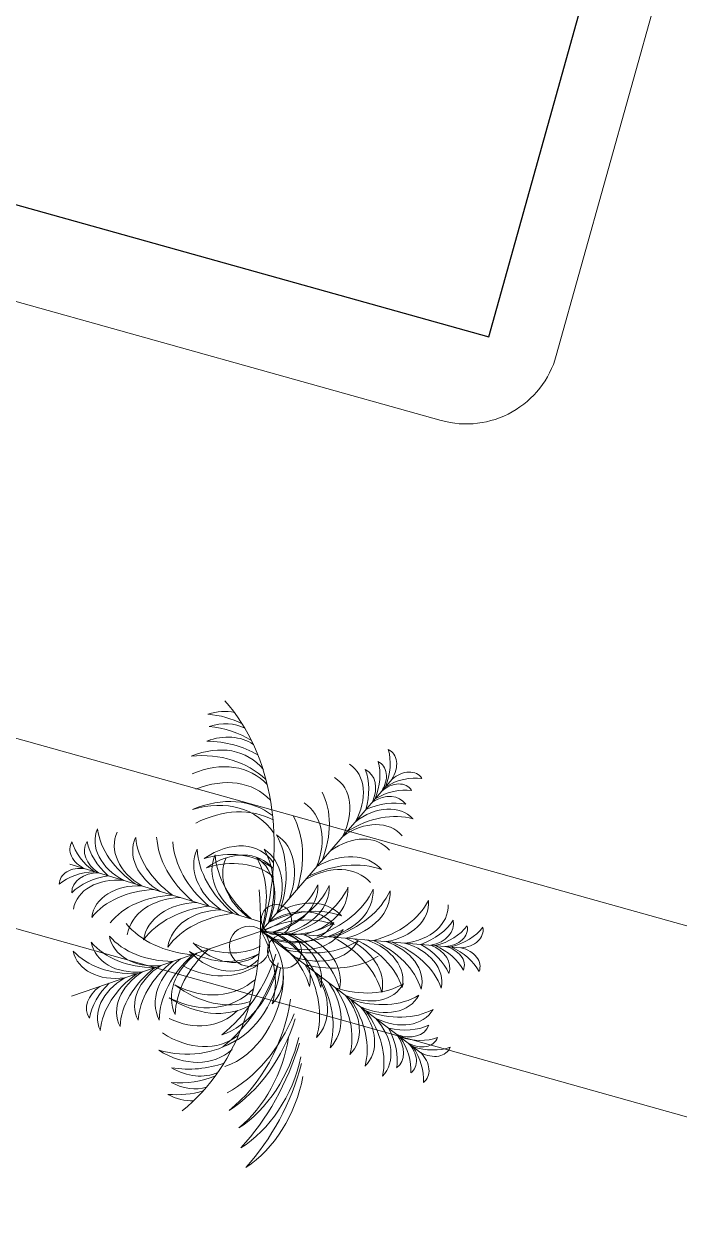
# Model space of a CAD drawing. Header units: millimetres. Extents: x 474016 to 477875, y 2288607 to 2292200.
# Drawn here: x 474298.55 to 474312.58, y 2289247.52 to 2289272.99 of the extents above; entities that cross this region are included whole.
import ezdxf

# ---------------------------------------------------------------- set-up
doc = ezdxf.new("R2010")
doc.units = ezdxf.units.MM
doc.header["$LTSCALE"] = 50
for name, color, linetype, lineweight in [('BANQUETA', 251, 'Continuous', 5), ('JARDIN-HP', 64, 'Continuous', 5), ('JARDINES', 98, 'Continuous', 13)]:
    doc.layers.add(name, color=color, linetype=linetype, lineweight=lineweight)
doc.layers.add('CVL_LOTIF', color=1, linetype='Continuous')

# ---------------------------------------------------------------- blocks, each defined once
blk = doc.blocks.new('A$C41BB26E9')
at = {"color": 0}
for p in [(1.999, 1.925), (3.251, -3.539)]:
    blk.add_line(p, (2.054, -0.938), dxfattribs=at)
at = {"color": 56}
for p, q in [((3.546, 1.506), (2.054, -0.938)), ((-0.293, 0.701), (2.054, -0.938)), ((1.382, -3.752), (1.923, -0.941))]:
    blk.add_line(p, q, dxfattribs=at)
for centre, radius in [((2.303, -0.578), 0.243), ((1.869, -0.738), 0.217), ((2.284, -1.082), 0.287)]:
    blk.add_circle(centre, radius)
at = {"color": 56, "true_color": 0x7a7a00}
for centre, major_axis, ratio, start_param, end_param in [((1.739, 1.845), (-0.007, 0.369), 0.723404, -1.366779, 0.20531), ((2.262, 1.855), (-0.007, 0.369), 0.723404, -0.20531, 1.366779), ((2.602, 1.398), (-0.018, 0.909), 0.723404, 0.433471, 1.121531), ((1.417, 1.375), (-0.018, 0.909), 0.723404, -1.121531, -0.433471), ((1.743, 1.62), (-0.007, 0.369), 0.723404, -1.366779, 0.20531), ((1.421, 1.15), (-0.018, 0.909), 0.723404, -1.121531, -0.433471), ((2.266, 1.63), (-0.007, 0.369), 0.723404, -0.20531, 1.366779), ((2.606, 1.173), (-0.018, 0.909), 0.723404, 0.433471, 1.121531), ((2.76, 1.355), (0.473, 0.776), 0.723404, -1.121531, -0.433471), ((3.283, 1.579), (0.192, 0.315), 0.723404, -1.366779, 0.20531), ((1.473, 0.902), (-0.015, 0.782), 0.723404, -1.305586, 0.091225), ((1.695, 1.314), (-0.009, 0.47), 0.723404, -1.190837, 0.194817), ((1.346, 0.731), (-0.022, 1.114), 0.723404, -0.994705, -0.373636), ((2.326, 1.326), (-0.009, 0.47), 0.723404, -0.194817, 1.190837), ((2.697, 0.758), (-0.022, 1.114), 0.723404, 0.373636, 0.994705), ((2.564, 0.923), (-0.015, 0.782), 0.723404, -0.091225, 1.305586), ((2.925, 0.425), (-0.026, 1.348), 0.723404, 0.312027, 1.166602), ((3.166, 1.386), (0.192, 0.315), 0.723404, -1.366779, 0.20531), ((2.642, 1.163), (0.473, 0.776), 0.723404, -1.121531, -0.433471), ((2.552, 0.926), (0.407, 0.667), 0.723404, -1.305586, 0.091225), ((1.99, 0.678), (0.702, 1.151), 0.723404, -1.166602, -0.312027), ((2.961, 1.155), (0.245, 0.401), 0.723404, -1.190837, 0.194817), ((2.354, 0.85), (0.58, 0.951), 0.723404, -0.994705, -0.373636), ((3.771, 0.738), (0.473, 0.776), 0.723404, 0.433471, 1.121531), ((3.73, 1.306), (0.192, 0.315), 0.723404, -0.20531, 1.366779), ((1.457, 0.572), (-0.016, 0.83), 0.723404, -1.24346, 0.110756), ((1.116, 0.031), (-0.027, 1.414), 0.723404, -1.115718, -0.281779), ((2.593, 0.594), (-0.016, 0.83), 0.723404, -0.110756, 1.24346), ((2.954, 0.066), (-0.027, 1.414), 0.723404, 0.281779, 1.115718), ((2.361, 0.656), (0.432, 0.708), 0.723404, -1.24346, 0.110756), ((1.784, 0.383), (0.737, 1.208), 0.723404, -1.115718, -0.281779), ((3.654, 0.546), (0.473, 0.776), 0.723404, 0.433471, 1.121531), ((3.613, 1.114), (0.192, 0.315), 0.723404, -0.20531, 1.366779), ((3.508, 0.147), (0.58, 0.951), 0.723404, 0.373636, 0.994705), ((3.5, 0.826), (0.245, 0.401), 0.723404, -0.194817, 1.190837), ((-0.082, 0.873), (-0.303, 0.211), 0.723404, -0.20531, 1.366779), ((0.487, 0.878), (-0.745, 0.52), 0.723404, 0.433471, 1.121531), ((0.849, 0.569), (-0.641, 0.447), 0.723404, -0.091225, 1.305586), ((1.464, 0.568), (-1.105, 0.772), 0.723404, 0.312027, 1.166602), ((2.599, 0.32), (-0.016, 0.83), 0.723404, -0.110756, 1.24346), ((2.96, -0.208), (-0.027, 1.414), 0.723404, 0.281779, 1.115718), ((2.219, 0.422), (0.432, 0.708), 0.723404, -1.24346, 0.110756), ((1.641, 0.149), (0.737, 1.208), 0.723404, -1.115718, -0.281779), ((3.521, -0.256), (0.702, 1.151), 0.723404, 0.312027, 1.166602), ((3.484, 0.358), (0.407, 0.667), 0.723404, -0.091225, 1.305586), ((0.102, 0.744), (-0.303, 0.211), 0.723404, -0.20531, 1.366779), ((0.672, 0.75), (-0.745, 0.52), 0.723404, 0.433471, 1.121531), ((0.383, 0.614), (-0.385, 0.269), 0.723404, -0.194817, 1.190837), ((1.061, 0.579), (-0.913, 0.638), 0.723404, 0.373636, 0.994705), ((1.133, 0.399), (-0.68, 0.475), 0.723404, -0.110756, 1.24346), ((1.38, -0.167), (-0.02, 1.008), 0.723404, -1.13012, 0.094138), ((2.699, -0.141), (-0.02, 1.008), 0.723404, -0.094138, 1.13012), ((3.095, -0.763), (-0.033, 1.69), 0.723404, 0.261161, 1.023266), ((3.332, 0.064), (0.432, 0.708), 0.723404, -0.110756, 1.24346), ((-0.382, 0.443), (-0.303, 0.211), 0.723404, -1.366779, 0.20531), ((1.357, 0.242), (-0.68, 0.475), 0.723404, -0.110756, 1.24346), ((1.789, 0.052), (-0.827, 0.577), 0.723404, -0.094138, 1.13012), ((2.525, 0.007), (-1.386, 0.967), 0.723404, 0.261161, 1.023266), ((1.008, -0.803), (-0.033, 1.69), 0.723404, -1.023266, -0.261161), ((1.118, -0.469), (0.88, 1.443), 0.723404, -1.023266, -0.261161), ((3.189, -0.169), (0.432, 0.708), 0.723404, -0.110756, 1.24346), ((3.353, -0.575), (0.737, 1.208), 0.723404, 0.281779, 1.115718), ((-0.191, -0.093), (-0.745, 0.52), 0.723404, -1.121531, -0.433471), ((-0.197, 0.314), (-0.303, 0.211), 0.723404, -1.366779, 0.20531), ((-0.006, -0.222), (-0.745, 0.52), 0.723404, -1.121531, -0.433471), ((0.022, 0.096), (-0.385, 0.269), 0.723404, -1.190837, 0.194817), ((1.988, -0.087), (-0.827, 0.577), 0.723404, -0.094138, 1.13012), ((1.385, -0.41), (-0.02, 1.008), 0.723404, -1.13012, 0.094138), ((1.013, -1.046), (-0.033, 1.69), 0.723404, -1.023266, -0.261161), ((3.21, -0.808), (0.737, 1.208), 0.723404, 0.281779, 1.115718), ((0.224, -0.326), (-0.641, 0.447), 0.723404, -1.305586, 0.091225), ((0.288, -0.529), (-0.913, 0.638), 0.723404, -0.994705, -0.373636), ((1.586, -0.44), (0.525, 0.861), 0.723404, -1.13012, 0.094138), ((0.93, -0.777), (0.88, 1.443), 0.723404, -1.023266, -0.261161), ((3.026, -0.612), (0.525, 0.861), 0.723404, -0.094138, 1.13012), ((0.482, -0.534), (-0.68, 0.475), 0.723404, -1.24346, 0.110756), ((1.391, -0.77), (-0.02, 1.008), 0.723404, -1.13012, 0.094138), ((1.02, -1.406), (-0.033, 1.69), 0.723404, -1.023266, -0.261161), ((2.505, -0.448), (-0.827, 0.577), 0.723404, -0.094138, 1.13012), ((3.24, -0.493), (-1.386, 0.967), 0.723404, 0.261161, 1.023266), ((1.445, -0.67), (0.525, 0.861), 0.723404, -1.13012, 0.094138), ((0.79, -1.007), (0.88, 1.443), 0.723404, -1.023266, -0.261161), ((2.71, -0.744), (-0.02, 1.008), 0.723404, -0.094138, 1.13012), ((3.107, -1.365), (-0.033, 1.69), 0.723404, 0.261161, 1.023266), ((2.9, -0.819), (0.525, 0.861), 0.723404, -0.094138, 1.13012), ((3.026, -1.349), (0.88, 1.443), 0.723404, 0.261161, 1.023266), ((1.397, -1.04), (-0.02, 1.008), 0.723404, -1.13012, 0.094138), ((2.638, -0.541), (-0.827, 0.577), 0.723404, -0.094138, 1.13012), ((3.373, -0.586), (-1.386, 0.967), 0.723404, 0.261161, 1.023266), ((1.361, -0.809), (0.525, 0.861), 0.723404, -1.13012, 0.094138), ((0.705, -1.146), (0.88, 1.443), 0.723404, -1.023266, -0.261161), ((2.716, -1.014), (-0.02, 1.008), 0.723404, -0.094138, 1.13012), ((2.9, -1.556), (0.88, 1.443), 0.723404, 0.261161, 1.023266), ((0.944, -1.284), (-1.16, 0.81), 0.723404, -1.115718, -0.281779), ((1.034, -1.03), (-0.827, 0.577), 0.723404, -1.13012, 0.094138), ((1.025, -1.676), (-0.033, 1.69), 0.723404, -1.023266, -0.261161), ((1.4, -1.202), (-0.02, 1.008), 0.723404, -1.13012, 0.094138), ((3.112, -1.635), (-0.033, 1.69), 0.723404, 0.261161, 1.023266), ((2.719, -1.176), (-0.02, 1.008), 0.723404, -0.094138, 1.13012), ((4.122, -1.283), (-1.534, 0.372), 0.714286, 3.888492, 4.926001), ((1.028, -1.838), (-0.033, 1.69), 0.723404, -1.023266, -0.261161), ((3.115, -1.797), (-0.033, 1.69), 0.723404, 0.261161, 1.023266), ((3.47, -1.48), (-1.656, 0.402), 0.714286, 3.88992, 4.86288), ((3.29, -2.282), (-2.814, 0.683), 0.714286, 4.170125, 4.780311), ((3.78, -1.381), (-1.599, 0.388), 0.714286, 3.86745, 4.883323), ((3.704, -2.103), (-2.624, 0.637), 0.714286, 4.179349, 4.820469), ((1.528, -1.375), (-0.827, 0.577), 0.723404, -1.13012, 0.094138), ((2.487, -1.496), (0.525, 0.861), 0.723404, -0.094138, 1.13012), ((2.952, -1.39), (-1.112, 0.27), 0.714286, 3.627505, 5.149011), ((3.161, -1.824), (-1.864, 0.452), 0.714286, 3.982805, 4.982914), ((2.716, -1.653), (-1.879, 0.456), 0.714286, 3.806569, 4.639337), ((3.658, -1.569), (-1.56, 0.378), 0.714286, 4.003422, 4.972752), ((1.824, -2.05), (-1.386, 0.967), 0.723404, -1.023266, -0.261161), ((2.487, -2.233), (0.88, 1.443), 0.723404, 0.261161, 1.023266), ((2.508, -1.48), (-1.112, 0.27), 0.714286, 3.627505, 4.912474), ((2.265, -2.005), (-1.864, 0.452), 0.714286, 3.982805, 4.744909), ((2.675, -1.447), (-1.112, 0.27), 0.714286, 3.627505, 4.993486), ((2.046, -2.205), (-1.386, 0.967), 0.723404, -1.023266, -0.261161), ((1.883, -1.622), (-0.827, 0.577), 0.723404, -1.13012, 0.094138), ((2.745, -1.688), (-1.507, 0.812), 0.72, -0.03252, 0.729584), ((2.098, -2.039), (-1.864, 0.452), 0.714286, 3.982805, 4.744909), ((1.939, -1.971), (-1.507, 0.812), 0.72, -0.270525, 0.729584), ((2.016, -1.667), (-1.52, 0.819), 0.72, 0.073052, 0.90582), ((1.834, -1.504), (-0.899, 0.484), 0.72, -0.281097, 1.084884), ((1.96, -1.46), (-0.899, 0.484), 0.72, -0.200085, 1.084884), ((2.619, -1.732), (-1.507, 0.812), 0.72, -0.03252, 0.729584), ((2.178, -2.298), (-1.386, 0.967), 0.723404, -1.023266, -0.261161), ((0.804, -1.812), (1.484, 0.855), 0.72, -0.729584, 0.03252), ((1.582, -1.562), (0.885, 0.51), 0.72, -1.084884, 0.200085), ((0.931, -1.853), (1.484, 0.855), 0.72, -0.729584, 0.03252), ((1.71, -1.602), (0.885, 0.51), 0.72, -1.084884, 0.281097), ((1.144, -1.921), (1.484, 0.855), 0.72, -0.729584, 0.12698), ((1.426, -2.011), (1.484, 0.855), 0.72, -0.729584, 0.213498), ((1.617, -2.072), (1.484, 0.855), 0.72, -0.729584, 0.270525), ((1.531, -1.771), (1.496, 0.862), 0.72, -0.90582, -0.073052), ((1.643, -1.929), (1.52, 0.876), 0.72, -0.831119, 0.049618), ((0.867, -1.982), (-1.241, 0.668), 0.72, -0.213612, 0.823897), ((1.917, -2.392), (-2.123, 1.143), 0.72, -0.10808, 0.53304), ((1.154, -1.911), (-1.293, 0.697), 0.72, -0.170934, 0.844939), ((1.033, -0.039), (0.319, 1.659), 0.723404, 3.402754, 4.164858), ((1.322, -0.57), (0.19, 0.99), 0.723404, 3.047455, 4.271712), ((2.401, -1.99), (1.273, 0.733), 0.72, -0.844939, 0.170934), ((1.652, -2.492), (2.089, 1.203), 0.72, -0.53304, 0.10808), ((2.69, -2.053), (1.221, 0.704), 0.72, -0.823897, 0.213612), ((1.482, -2.459), (-2.105, 1.134), 0.72, 0.016555, 0.382187), ((0.429, -1.859), (-1.012, 0.545), 0.72, 0.006837, 0.780102), ((1.981, -2.43), (-2.379, 1.282), 0.72, 0.051792, 0.431948), ((1.292, -0.729), (0.19, 0.99), 0.723404, 3.047455, 4.271712), ((1.589, -2.532), (2.342, 1.349), 0.72, -0.431948, -0.051792), ((3.123, -1.917), (0.996, 0.574), 0.72, -0.780102, -0.006837), ((1.309, -2.496), (-2.105, 1.134), 0.72, 0.093724, 0.382187), ((0.097, -1.885), (-0.877, 0.472), 0.72, 0.078285, 0.75224), ((0.982, -0.304), (0.319, 1.659), 0.723404, 3.402754, 4.164858), ((3.032, -0.698), (0.319, 1.659), 0.723404, 2.118327, 2.880431), ((2.089, -2.546), (2.072, 1.193), 0.72, -0.382187, -0.016555), ((3.456, -1.934), (0.863, 0.497), 0.72, -0.75224, -0.078285), ((-0.076, -1.922), (-0.877, 0.472), 0.72, 0.267806, 0.75224), ((1.241, -0.994), (0.19, 0.99), 0.723404, 3.047455, 4.271712), ((2.536, -1.243), (0.19, 0.99), 0.723404, 2.011473, 3.235731), ((2.262, -2.578), (2.072, 1.193), 0.72, -0.382187, -0.093724), ((3.63, -1.966), (0.863, 0.497), 0.72, -0.75224, -0.267806), ((0.914, -0.658), (0.319, 1.659), 0.723404, 3.402754, 4.164858), ((2.964, -1.052), (0.319, 1.659), 0.723404, 2.118327, 2.880431), ((0.868, -0.896), (0.319, 1.659), 0.723404, 3.402754, 4.164858), ((2.468, -1.597), (0.19, 0.99), 0.723404, 2.011473, 3.235731), ((2.422, -1.835), (0.19, 0.99), 0.723404, 2.011473, 3.235731), ((0.885, -1.467), (0.267, 1.389), 0.723404, 3.423371, 4.25731), ((2.691, -1.814), (0.267, 1.389), 0.723404, 2.025875, 2.859814), ((1.129, -2.058), (0.157, 0.815), 0.723404, 3.030837, 4.385053), ((2.639, -2.083), (0.267, 1.389), 0.723404, 2.025875, 2.859814), ((1.077, -2.327), (0.157, 0.815), 0.723404, 3.030837, 4.385053), ((2.193, -2.542), (0.157, 0.815), 0.723404, 1.898132, 3.252348), ((0.788, -2.093), (0.255, 1.324), 0.723404, 3.45362, 4.308195), ((1.037, -2.655), (0.148, 0.768), 0.723404, 3.050367, 4.447179), ((2.109, -2.861), (0.148, 0.768), 0.723404, 1.836006, 3.232818), ((0.941, -2.466), (0.21, 1.094), 0.723404, 3.515228, 4.136297), ((2.268, -2.721), (0.21, 1.094), 0.723404, 2.146888, 2.767957), ((0.944, -2.891), (0.172, 0.893), 0.723404, 3.575063, 4.263123), ((2.108, -3.115), (0.172, 0.893), 0.723404, 2.020062, 2.708122), ((1.806, -3.218), (0.089, 0.462), 0.723404, 1.950755, 3.33641), ((1.181, -3.408), (0.07, 0.363), 0.723404, 2.936283, 4.508372), ((1.695, -3.507), (0.07, 0.363), 0.723404, 1.774814, 3.346903)]:
    blk.add_ellipse(centre, major_axis=major_axis, ratio=ratio, start_param=start_param, end_param=end_param, dxfattribs=at)
at = {"color": 56}
for centre, major_axis, ratio, start_param, end_param in [((3.011, -1.71), (-1.909, 0.463), 0.714286, 3.88127, 4.762007), ((1.75, -1.53), (-0.827, 0.577), 0.723404, -1.13012, 0.094138), ((2.383, -4.345), (-3.881, 2.091), 0.72, -1.122445, -0.180287), ((1.425, -1.854), (-1.339, 0.721), 0.72, -0.150491, 0.822469), ((1.909, -1.829), (-1.544, 0.832), 0.72, -0.049618, 0.831119), ((2.147, -2.08), (1.242, 0.715), 0.72, -0.708967, 0.260363), ((1.186, -3.099), (0.089, 0.462), 0.723404, 2.946776, 4.33243)]:
    blk.add_ellipse(centre, major_axis=major_axis, ratio=ratio, start_param=start_param, end_param=end_param, dxfattribs=at)
at = {"color": 0}
for centre, major_axis, ratio, start_param, end_param in [((1.529, -1.844), (-1.386, 0.967), 0.723404, -1.023266, -0.261161), ((1.242, -4.458), (3.82, 2.201), 0.72, 0.180287, 1.122445)]:
    blk.add_ellipse(centre, major_axis=major_axis, ratio=ratio, start_param=start_param, end_param=end_param, dxfattribs=at)
at = {"color": 56, "true_color": 0x7a7a00, "extrusion": (0, 0, -1)}
for centre, major_axis, start_param, end_param in [((2.966, -0.422), (-0.706, 1.535), 3.402754, 4.164858), ((2.88, -1.154), (-0.421, 0.916), 3.047455, 4.271712), ((1.171, -1.515), (-0.706, 1.535), 2.118327, 2.880431), ((3.068, -0.643), (-0.706, 1.535), 3.402754, 4.164858), ((1.517, -1.97), (-0.591, 1.285), 2.025875, 2.859814), ((2.981, -1.375), (-0.421, 0.916), 3.047455, 4.271712), ((3.187, -1.201), (-0.591, 1.285), 3.423371, 4.25731), ((2.059, -2.309), (-0.347, 0.754), 1.898132, 3.252348), ((3.092, -1.834), (-0.347, 0.754), 3.030837, 4.385053), ((1.632, -2.219), (-0.591, 1.285), 2.025875, 2.859814), ((3.302, -1.45), (-0.591, 1.285), 3.423371, 4.25731), ((2.174, -2.557), (-0.347, 0.754), 1.898132, 3.252348), ((1.802, -2.536), (-0.563, 1.225), 1.974991, 2.829566), ((3.206, -2.082), (-0.347, 0.754), 3.030837, 4.385053), ((3.432, -1.787), (-0.563, 1.225), 3.45362, 4.308195), ((2.332, -2.848), (-0.327, 0.71), 1.836006, 3.232818), ((3.324, -2.392), (-0.327, 0.71), 3.050367, 4.447179), ((3.372, -2.185), (-0.465, 1.012), 3.515228, 4.136297), ((3.285, -2.858), (-0.196, 0.427), 2.946776, 4.33243)]:
    blk.add_ellipse(centre, major_axis=major_axis, ratio=0.723404, start_param=start_param, end_param=end_param, dxfattribs=at)

msp = doc.modelspace()

# ---------------------------------------------------------------- linework, layer by layer
at = {"layer": 'BANQUETA'}
msp.add_lwpolyline([(474390.788, 2289555.222), (474309.95, 2289265.887, -0.414214), (474307.486, 2289264.499), (474281.413, 2289271.783, -0.401534), (474278.594, 2289276.543), (474350.659, 2289585.773, -0.554723), (474353.871, 2289586.869), (474390.125, 2289557.31, -0.298203)], format="xyb", close=True, dxfattribs=at)
msp.add_lwpolyline([(474342.141, 2289386.68), (474308.505, 2289266.29)], dxfattribs=at)
at = {"layer": 'CVL_LOTIF'}
msp.add_lwpolyline([(474282.947, 2289286.41), (474280.107, 2289274.225), (474308.505, 2289266.29), (474311.869, 2289278.329)], close=True, dxfattribs=at)
at = {"layer": 'JARDINES'}
msp.add_lwpolyline([(474371.485, 2289237.273), (474279.5, 2289262.973, 0.653004), (474278.355, 2289259.244), (474370.409, 2289233.421)], format="xyb", dxfattribs=at)

# ---------------------------------------------------------------- block references
at = {"layer": 'JARDIN-HP', "color": 8, "xscale": 1.499999999826813, "yscale": 1.499999999826813, "zscale": 1.499999999826813, "rotation": 264.1650244915651}
msp.add_blockref('A$C41BB26E9', (474305.342, 2289256.493), dxfattribs=at)

doc.saveas('drawing.dxf')
